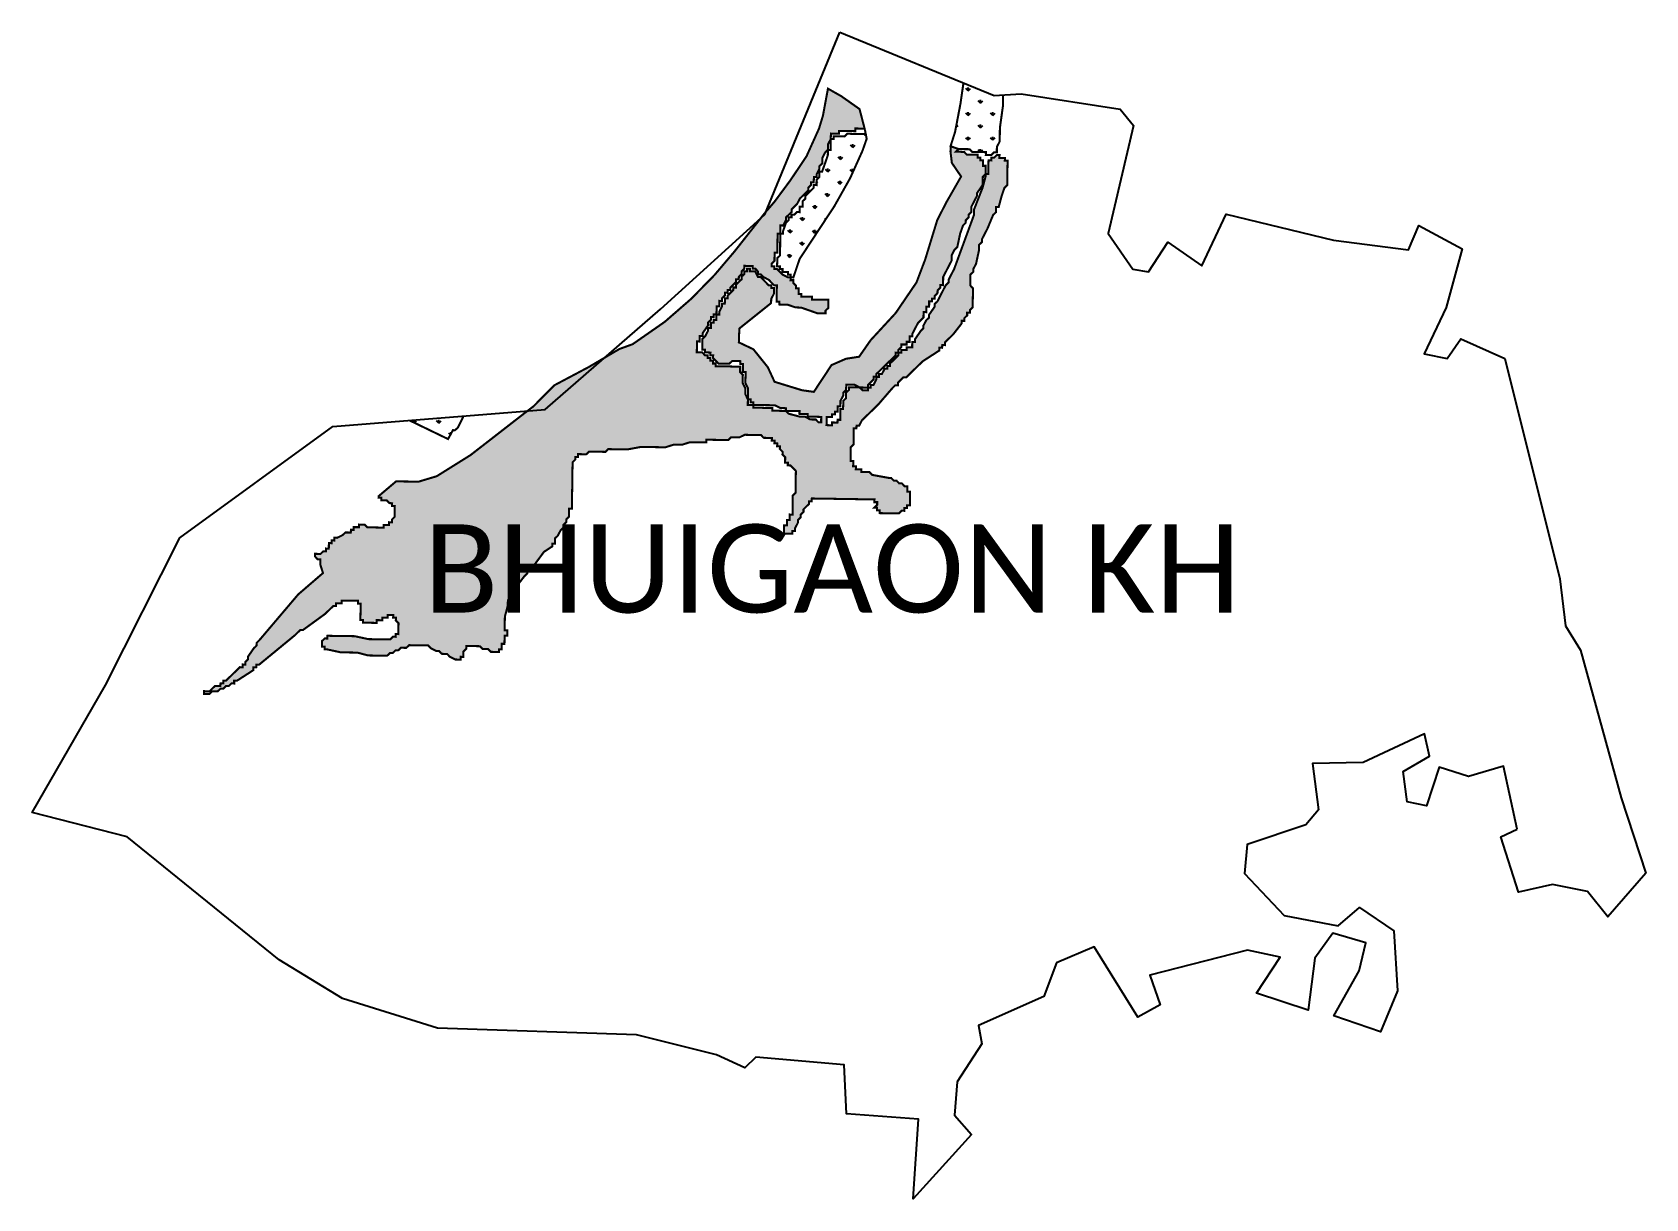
# Model space of a CAD drawing. Header units: metres. Extents: x 264827 to 267181, y 2144719 to 2146420.
import ezdxf

# ---------------------------------------------------------------- set-up
doc = ezdxf.new("R2010")
doc.units = ezdxf.units.M
for name, color, linetype in [('MANGROOVES', 112, 'Continuous'), ('village', 3, 'Continuous'), ('VILLAGE NAME', 250, 'Continuous')]:
    doc.layers.add(name, color=color, linetype=linetype)
doc.styles.get("Standard").update_dxf_attribs({"font": 'simplex.shx'})

msp = doc.modelspace()

# ---------------------------------------------------------------- hatches: boundary and pattern name
at = {"layer": 'MANGROOVES'}
h = msp.add_hatch(dxfattribs=at)
h.set_pattern_fill('GRASS', color=256)
h.paths.add_polyline_path([(266243.5, 2146312.7), (266243.6, 2146320.6), (266243.8, 2146328.8), (266230.6, 2146328), (266185.9, 2146346.3), (266181.6, 2146316.5), (266173.7, 2146275.1), (266167.1, 2146254.2), (266179, 2146250), (266183, 2146250), (266186.9, 2146249.9), (266190.9, 2146249.9), (266194.9, 2146249.8), (266198.8, 2146245.8), (266206.7, 2146245.6), (266210.7, 2146245.6), (266218.7, 2146245.5), (266218.6, 2146241.5), (266222.6, 2146241.4), (266226.6, 2146241.4), (266230.6, 2146245.3), (266234.6, 2146245.2), (266234.6, 2146249.2), (266234.7, 2146253.2), (266238.8, 2146261.1), (266239, 2146273), (266239, 2146277), (266239.1, 2146281)])
h = msp.add_hatch(dxfattribs=at)
h.set_pattern_fill('GRASS', color=256, angle=-0.85013)
h.paths.add_polyline_path([(265867.5, 2145892.8), (265867.7, 2145900.7), (265863.8, 2145908.8), (265864, 2145920.7), (265860.1, 2145924.7), (265860.1, 2145928.7), (265860.2, 2145932.7), (265856.2, 2145932.7), (265852.2, 2145932.8), (265848.3, 2145932.8), (265844.3, 2145932.9), (265840.3, 2145933), (265836.3, 2145933), (265832.4, 2145933.1), (265828.4, 2145933.1), (265824.4, 2145933.2), (265824.5, 2145937.2), (265820.5, 2145937.2), (265820.6, 2145941.2), (265816.6, 2145941.3), (265816.6, 2145945.2), (265812.7, 2145945.3), (265812.7, 2145949.3), (265808.7, 2145949.3), (265804.8, 2145953.4), (265800.9, 2145953.4), (265796.9, 2145953.5), (265796.9, 2145957.5), (265797, 2145961.4), (265797.1, 2145965.4), (265797.1, 2145969.4), (265801.1, 2145969.3), (265801.2, 2145973.3), (265801.2, 2145977.3), (265805.2, 2145977.2), (265805.2, 2145981.2), (265813.4, 2145993), (265813.4, 2145997), (265817.5, 2146000.9), (265817.5, 2146004.9), (265821.5, 2146004.8), (265821.6, 2146008.8), (265825.5, 2146008.7), (265825.6, 2146012.7), (265825.7, 2146016.7), (265825.7, 2146020.7), (265829.7, 2146020.6), (265829.7, 2146024.6), (265829.8, 2146028.6), (265833.8, 2146028.5), (265833.8, 2146032.5), (265837.9, 2146036.4), (265837.9, 2146040.4), (265841.9, 2146040.3), (265842, 2146044.3), (265845.9, 2146044.2), (265846, 2146048.2), (265850, 2146052.1), (265854.1, 2146056), (265854.1, 2146060), (265858.1, 2146059.9), (265858.2, 2146063.9), (265862.2, 2146067.8), (265862.3, 2146071.8), (265866.3, 2146075.7), (265866.3, 2146079.7), (265870.3, 2146079.6), (265874.3, 2146079.6), (265878.3, 2146079.5), (265878.2, 2146075.6), (265882.2, 2146075.5), (265886.1, 2146071.5), (265886, 2146067.5), (265890, 2146067.4), (265893.9, 2146063.4), (265901.8, 2146059.3), (265905.7, 2146055.3), (265909.7, 2146051.2), (265913.6, 2146051.2), (265913.6, 2146047.2), (265913.5, 2146043.2), (265913.5, 2146039.2), (265913.4, 2146035.3), (265913.3, 2146031.3), (265913.3, 2146027.3), (265917.3, 2146027.3), (265917.2, 2146023.3), (265921.2, 2146023.2), (265925.1, 2146023.2), (265929.1, 2146023.1), (265941, 2146019), (265945, 2146018.9), (265948.9, 2146018.8), (265960.8, 2146014.7), (265972.7, 2146010.5), (265976.6, 2146010.5), (265980.6, 2146010.4), (265984.6, 2146010.4), (265984.6, 2146014.3), (265988.7, 2146018.2), (265988.7, 2146022.2), (265988.8, 2146026.2), (265988.9, 2146030.2), (265984.9, 2146030.2), (265980.9, 2146030.3), (265973, 2146030.4), (265969, 2146030.5), (265965, 2146030.5), (265965.1, 2146034.5), (265961.1, 2146034.6), (265957.1, 2146034.6), (265953.1, 2146034.7), (265949.2, 2146034.7), (265949.2, 2146038.7), (265945.3, 2146038.8), (265945.3, 2146042.7), (265945.4, 2146046.7), (265941.4, 2146046.8), (265941.5, 2146050.8), (265937.5, 2146054.8), (265937.6, 2146058.8), (265933.6, 2146058.8), (265933.7, 2146062.8), (265929.7, 2146062.9), (265921.8, 2146067), (265917.9, 2146071), (265914, 2146075), (265910, 2146075.1), (265910.1, 2146079.1), (265906.1, 2146079.1), (265906.2, 2146083.1), (265910.2, 2146087), (265910.2, 2146091), (265910.3, 2146095), (265910.4, 2146098.9), (265914.3, 2146098.9), (265914.4, 2146102.9), (265914.5, 2146106.8), (265914.5, 2146110.8), (265914.6, 2146114.8), (265914.6, 2146118.8), (265914.7, 2146122.7), (265914.8, 2146126.7), (265918.7, 2146126.6), (265918.8, 2146130.6), (265918.8, 2146134.6), (265918.9, 2146138.6), (265922.9, 2146138.5), (265927, 2146146.4), (265927, 2146150.4), (265931.1, 2146154.3), (265935.1, 2146158.2), (265935.2, 2146162.2), (265939.2, 2146166.1), (265943.2, 2146170), (265947.3, 2146177.9), (265951.4, 2146181.8), (265959.4, 2146189.7), (265959.5, 2146193.6), (265963.5, 2146197.6), (265963.6, 2146201.5), (265967.5, 2146201.5), (265967.6, 2146205.5), (265967.7, 2146209.4), (265971.6, 2146209.4), (265971.7, 2146213.3), (265975.8, 2146221.2), (265975.8, 2146225.2), (265979.9, 2146229.1), (265979.9, 2146233.1), (265980, 2146237.1), (265984.1, 2146245), (265988.1, 2146248.9), (265988.2, 2146252.9), (265988.2, 2146256.8), (265992.3, 2146264.7), (265992.4, 2146268.7), (265992.5, 2146272.7), (265996.4, 2146272.6), (266000.4, 2146272.6), (266004.4, 2146272.5), (266004.4, 2146276.5), (266008.4, 2146276.4), (266012.4, 2146276.4), (266016.4, 2146276.3), (266020.3, 2146276.2), (266024.3, 2146276.2), (266028.3, 2146276.1), (266028.3, 2146280.1), (266032.3, 2146280), (266036.3, 2146280), (266041.7, 2146279.9), (266034.3, 2146308.4), (266007.6, 2146327.2), (265988.2, 2146338.2), (265980.9, 2146298.8), (265975.2, 2146280), (265957.1, 2146239.9), (265933.7, 2146204.9), (265910.3, 2146173.3), (265896.2, 2146156.9), (265851.9, 2146100.7), (265822.6, 2146066.2), (265788.8, 2146031.7), (265750.1, 2145998), (265703.3, 2145965.4), (265684, 2145958.4), (265639.8, 2145932.4), (265589.1, 2145905.5), (265558.5, 2145874.7), (265541, 2145861.3), (265466.7, 2145803.6), (265417.4, 2145772.8), (265391.2, 2145764.9), (265358, 2145765.2), (265332.6, 2145743.7), (265332.5, 2145741.7), (265336.5, 2145741.6), (265336.5, 2145737.6), (265344.4, 2145737.5), (265348.3, 2145733.5), (265352.3, 2145733.4), (265352.2, 2145729.5), (265356.2, 2145729.4), (265356, 2145713.5), (265352, 2145709.6), (265351.9, 2145705.6), (265347.9, 2145705.7), (265347.9, 2145701.7), (265339.9, 2145701.8), (265339.8, 2145697.8), (265316, 2145698.2), (265312.1, 2145702.2), (265304.1, 2145702.3), (265304.1, 2145698.4), (265296.1, 2145698.5), (265296.1, 2145694.5), (265292.1, 2145694.6), (265292, 2145690.6), (265284.1, 2145690.7), (265280, 2145686.8), (265272, 2145682.9), (265268.1, 2145683), (265268, 2145679), (265264, 2145679.1), (265264, 2145675.1), (265260, 2145675.2), (265259.9, 2145667.2), (265255.9, 2145667.3), (265255.8, 2145663.3), (265251.9, 2145663.3), (265247.8, 2145659.4), (265239.9, 2145659.6), (265239.8, 2145655.6), (265243.7, 2145651.5), (265247.7, 2145651.5), (265247.6, 2145643.5), (265251.4, 2145631.5), (265215.2, 2145600.3), (265158.5, 2145533.5), (265154.5, 2145529.6), (265154.4, 2145525.6), (265150.4, 2145521.7), (265142.2, 2145509.9), (265142.2, 2145505.9), (265138.2, 2145502), (265138.1, 2145498), (265134.1, 2145498.1), (265134.1, 2145494.1), (265130.1, 2145494.2), (265122, 2145486.3), (265114, 2145478.5), (265109.9, 2145474.6), (265105.9, 2145474.6), (265105.9, 2145470.7), (265101.9, 2145470.7), (265101.8, 2145466.8), (265093.9, 2145466.9), (265089.9, 2145463), (265085.8, 2145459), (265077.9, 2145459.2), (265077.8, 2145455.2), (265085.8, 2145455.1), (265089.8, 2145459), (265097.8, 2145458.9), (265101.8, 2145462.8), (265105.8, 2145462.7), (265109.8, 2145466.6), (265113.8, 2145466.6), (265117.8, 2145470.5), (265121.8, 2145470.4), (265121.8, 2145474.4), (265125.8, 2145474.4), (265149.9, 2145489.9), (265150, 2145493.9), (265153.9, 2145493.8), (265154, 2145497.8), (265158, 2145497.7), (265210.3, 2145540.7), (265214.3, 2145544.6), (265218.4, 2145548.5), (265222.3, 2145548.5), (265254.5, 2145571.9), (265266.6, 2145583.6), (265270.6, 2145583.5), (265270.6, 2145587.5), (265278.6, 2145587.4), (265278.6, 2145591.4), (265302.5, 2145591), (265302.4, 2145587), (265306.4, 2145587), (265306, 2145563.1), (265310, 2145563.1), (265310, 2145559.1), (265329.8, 2145558.8), (265329.9, 2145562.8), (265337.8, 2145562.7), (265337.9, 2145566.6), (265345.9, 2145566.5), (265345.9, 2145570.5), (265353.9, 2145570.4), (265353.8, 2145566.4), (265357.8, 2145566.3), (265357.7, 2145562.4), (265361.6, 2145558.3), (265361.4, 2145542.4), (265357.4, 2145542.5), (265357.4, 2145538.5), (265353.4, 2145538.6), (265349.4, 2145534.7), (265317.6, 2145535.1), (265297.7, 2145539.4), (265258, 2145540), (265257.9, 2145536), (265254, 2145536.1), (265249.9, 2145532.2), (265249.8, 2145524.2), (265253.8, 2145524.1), (265253.7, 2145520.2), (265257.7, 2145520.1), (265277.5, 2145515.8), (265301.4, 2145515.5), (265317.2, 2145511.3), (265345, 2145510.9), (265349.1, 2145514.8), (265353, 2145514.7), (265357.1, 2145518.6), (265361, 2145518.6), (265365.1, 2145522.5), (265373, 2145522.4), (265377.1, 2145526.3), (265404.9, 2145525.9), (265408.8, 2145521.8), (265416.7, 2145517.8), (265420.7, 2145517.7), (265424.6, 2145513.7), (265432.5, 2145513.5), (265436.4, 2145509.5), (265444.3, 2145505.4), (265452.3, 2145505.3), (265452.3, 2145509.3), (265456.3, 2145509.2), (265456.4, 2145517.2), (265460.5, 2145521.1), (265460.5, 2145525.1), (265480.4, 2145524.8), (265484.3, 2145520.7), (265492.3, 2145520.6), (265496.2, 2145516.6), (265508.1, 2145516.4), (265508.2, 2145520.4), (265512.1, 2145520.3), (265512.3, 2145528.3), (265516.2, 2145528.2), (265516.4, 2145540.1), (265520.4, 2145540.1), (265520.5, 2145548), (265516.5, 2145548.1), (265516.8, 2145568), (265521, 2145583.8), (265521.2, 2145591.8), (265525.1, 2145591.7), (265525.3, 2145599.6), (265529.3, 2145603.6), (265529.3, 2145607.5), (265533.4, 2145611.5), (265545.5, 2145627.2), (265549.6, 2145631.1), (265549.6, 2145635.1), (265553.6, 2145635), (265573.9, 2145662.5), (265585.9, 2145670.3), (265586, 2145674.3), (265590, 2145674.2), (265590.1, 2145682.2), (265594.1, 2145686.1), (265598.2, 2145694), (265602.3, 2145697.9), (265602.3, 2145701.9), (265606.3, 2145705.8), (265606.4, 2145709.8), (265610.4, 2145713.7), (265610.6, 2145725.6), (265614.6, 2145725.6), (265615.6, 2145793.2), (265619.6, 2145797.1), (265619.7, 2145801), (265623.7, 2145801), (265623.7, 2145805), (265635.6, 2145804.8), (265639.7, 2145808.7), (265663.5, 2145808.3), (265667.6, 2145812.3), (265695.4, 2145811.8), (265715.3, 2145815.5), (265735.2, 2145815.2), (265751.1, 2145815), (265763.1, 2145818.8), (265775, 2145818.6), (265787, 2145822.4), (265810.8, 2145822.1), (265810.9, 2145826), (265842.7, 2145825.6), (265846.7, 2145829.5), (265858.7, 2145829.3), (265866.7, 2145833.2), (265890.5, 2145832.8), (265894.4, 2145828.8), (265906.4, 2145828.6), (265906.3, 2145824.6), (265910.3, 2145824.6), (265910.2, 2145820.6), (265914.2, 2145820.5), (265914.1, 2145816.6), (265918.1, 2145816.5), (265918, 2145812.5), (265922, 2145808.5), (265921.9, 2145804.5), (265925.8, 2145800.5), (265925.7, 2145792.5), (265929.7, 2145792.5), (265929.6, 2145788.5), (265933.6, 2145788.4), (265937.5, 2145784.4), (265941.4, 2145780.4), (265940.9, 2145748.6), (265936.9, 2145744.6), (265936.5, 2145716.8), (265932.5, 2145716.9), (265932.4, 2145708.9), (265928.4, 2145709), (265928.3, 2145701), (265924.3, 2145701.1), (265924.2, 2145689.2), (265936.1, 2145689), (265936.1, 2145693), (265940.1, 2145692.9), (265940.2, 2145696.9), (265944.3, 2145704.8), (265944.3, 2145708.7), (265948.4, 2145712.7), (265948.4, 2145716.6), (265952.5, 2145720.6), (265952.5, 2145724.5), (265960.6, 2145732.4), (265960.6, 2145736.3), (265964.6, 2145736.3), (265964.7, 2145740.3), (266056.1, 2145738.9), (266056, 2145734.9), (266060, 2145734.9), (266060, 2145730.9), (266055.9, 2145727), (266059.9, 2145726.9), (266059.8, 2145722.9), (266063.8, 2145722.9), (266063.8, 2145718.9), (266091.6, 2145718.5), (266095.6, 2145722.4), (266099.6, 2145722.3), (266099.6, 2145726.3), (266103.6, 2145726.3), (266103.7, 2145730.2), (266107.7, 2145730.2), (266108, 2145750.1), (266104, 2145750.1), (266104.1, 2145758.1), (266100.1, 2145758.1), (266096.2, 2145762.2), (266092.2, 2145762.2), (266088.3, 2145766.3), (266084.3, 2145766.3), (266080.4, 2145770.3), (266076.4, 2145770.4), (266052.7, 2145774.7), (266048.7, 2145778.8), (266036.8, 2145778.9), (266036.9, 2145782.9), (266028.9, 2145783), (266029, 2145787), (266025, 2145787.1), (266025.1, 2145795), (266021.2, 2145795.1), (266021.4, 2145815), (266025.5, 2145818.9), (266025.8, 2145842.7), (266029.8, 2145842.7), (266029.9, 2145846.6), (266033.8, 2145846.6), (266037.9, 2145854.5), (266042, 2145858.4), (266054.1, 2145870.1), (266058.1, 2145874.1), (266062.1, 2145878), (266082.4, 2145901.5), (266086.4, 2145905.5), (266090.4, 2145905.4), (266090.4, 2145909.4), (266098.5, 2145917.2), (266102.5, 2145917.1), (266122.6, 2145936.7), (266126.7, 2145940.6), (266150.8, 2145956.2), (266150.8, 2145960.2), (266154.8, 2145960.1), (266154.9, 2145964.1), (266158.8, 2145964), (266158.9, 2145968), (266171, 2145979.8), (266183.2, 2145995.5), (266183.2, 2145999.5), (266187.2, 2145999.4), (266187.2, 2146003.4), (266191.3, 2146007.3), (266191.3, 2146011.3), (266195.3, 2146011.2), (266195.4, 2146015.2), (266199.4, 2146019.1), (266199.8, 2146046.9), (266195.9, 2146051), (266196.1, 2146066.9), (266200.2, 2146070.8), (266200.2, 2146074.8), (266204.3, 2146082.6), (266208.6, 2146102.5), (266208.7, 2146110.4), (266212.8, 2146114.3), (266212.8, 2146118.3), (266221, 2146134.1), (266229.2, 2146153.9), (266233.3, 2146157.8), (266233.4, 2146165.7), (266237.4, 2146165.7), (266241.6, 2146181.5), (266245.7, 2146193.4), (266249.8, 2146197.3), (266250.3, 2146233.1), (266246.3, 2146233.1), (266246.4, 2146237.1), (266238.4, 2146237.2), (266238.5, 2146241.2), (266234.5, 2146241.3), (266230.5, 2146237.3), (266226.5, 2146237.4), (266226.4, 2146233.4), (266222.5, 2146233.5), (266222.4, 2146229.5), (266222.4, 2146225.5), (266222.3, 2146221.6), (266222.2, 2146217.6), (266222.2, 2146213.6), (266218.2, 2146213.7), (266218.1, 2146209.7), (266213.9, 2146193.8), (266201.5, 2146162.2), (266201.5, 2146158.2), (266201.4, 2146154.3), (266172.4, 2146075.2), (266168.3, 2146067.3), (266164.2, 2146059.4), (266164.2, 2146055.4), (266160.1, 2146051.5), (266156, 2146043.6), (266147.9, 2146027.8), (266143.8, 2146023.9), (266143.8, 2146019.9), (266135.6, 2146008.1), (266135.6, 2146004.1), (266131.5, 2146000.2), (266127.4, 2145992.3), (266127.4, 2145988.4), (266123.4, 2145984.4), (266115.2, 2145972.6), (266115.2, 2145968.7), (266111.2, 2145968.7), (266111.1, 2145964.7), (266111.1, 2145960.8), (266107.1, 2145960.8), (266103.1, 2145960.9), (266103.1, 2145956.9), (266099.1, 2145957), (266095.1, 2145957), (266095.1, 2145953), (266091.1, 2145953.1), (266091, 2145949.1), (266087, 2145945.2), (266083, 2145941.3), (266078.9, 2145937.4), (266078.9, 2145933.4), (266074.9, 2145933.5), (266074.8, 2145929.5), (266070.9, 2145929.5), (266066.8, 2145921.7), (266062.8, 2145921.7), (266062.7, 2145917.7), (266058.8, 2145917.8), (266058.7, 2145913.8), (266054.6, 2145905.9), (266050.6, 2145906), (266050.6, 2145902), (266046.6, 2145902.1), (266046.5, 2145898.1), (266042.6, 2145898.2), (266038.6, 2145898.2), (266034.7, 2145902.2), (266030.7, 2145902.3), (266026.7, 2145902.4), (266022.7, 2145902.4), (266018.8, 2145902.5), (266018.7, 2145898.5), (266014.7, 2145894.6), (266014.6, 2145886.6), (266010.5, 2145882.7), (266010.5, 2145878.7), (266010.4, 2145874.8), (266010.3, 2145870.8), (266006.4, 2145870.9), (266006.3, 2145866.9), (266006.3, 2145862.9), (266006.2, 2145858.9), (266006.1, 2145855), (266002.2, 2145855), (266002.1, 2145851), (265998.1, 2145851.1), (265994.2, 2145851.2), (265994.1, 2145847.2), (265990.1, 2145847.2), (265986.1, 2145847.3), (265986.3, 2145859.2), (265990.3, 2145859.2), (265994.3, 2145859.1), (265994.3, 2145863.1), (265998.3, 2145863), (265998.4, 2145867), (266002.3, 2145866.9), (266002.4, 2145870.9), (266002.5, 2145874.9), (266006.4, 2145874.8), (266006.5, 2145878.8), (266006.5, 2145882.8), (266010.6, 2145890.7), (266010.7, 2145894.7), (266014.7, 2145898.6), (266014.8, 2145902.5), (266014.9, 2145906.5), (266018.8, 2145906.5), (266022.8, 2145906.4), (266026.8, 2145906.3), (266034.7, 2145902.2), (266038.6, 2145902.2), (266042.6, 2145902.1), (266046.6, 2145902.1), (266046.7, 2145906), (266050.7, 2145910), (266054.7, 2145913.9), (266054.8, 2145917.9), (266058.8, 2145917.8), (266058.8, 2145921.8), (266062.8, 2145925.7), (266083, 2145945.3), (266087.1, 2145949.2), (266087.1, 2145953.2), (266091.1, 2145953.1), (266091.1, 2145957.1), (266095.2, 2145961), (266095.2, 2145965), (266099.2, 2145964.9), (266103.2, 2145964.9), (266103.2, 2145968.8), (266107.2, 2145968.8), (266107.3, 2145972.7), (266107.3, 2145976.7), (266111.3, 2145976.7), (266111.4, 2145980.6), (266119.6, 2145996.4), (266123.6, 2146000.3), (266127.6, 2146004.3), (266127.7, 2146012.2), (266131.7, 2146012.1), (266131.8, 2146016.1), (266131.8, 2146020.1), (266135.8, 2146020), (266135.9, 2146024), (266135.9, 2146028), (266139.9, 2146027.9), (266140, 2146031.9), (266143.9, 2146031.8), (266144, 2146035.8), (266148, 2146039.7), (266148.1, 2146043.7), (266152.1, 2146047.6), (266152.2, 2146051.6), (266156.2, 2146051.5), (266156.2, 2146055.5), (266156.3, 2146059.5), (266156.3, 2146063.5), (266160.4, 2146071.4), (266168.6, 2146087.2), (266168.7, 2146091.1), (266168.7, 2146095.1), (266172.8, 2146103), (266176.9, 2146106.9), (266181.1, 2146126.7), (266185.3, 2146138.6), (266189.3, 2146142.5), (266189.4, 2146146.5), (266193.4, 2146150.4), (266193.5, 2146154.4), (266197.5, 2146158.3), (266197.6, 2146162.3), (266197.6, 2146166.2), (266205.8, 2146182), (266205.9, 2146186), (266214, 2146197.8), (266214, 2146201.8), (266214.1, 2146205.8), (266214.2, 2146209.7), (266218.2, 2146213.7), (266218.3, 2146217.6), (266218.3, 2146221.6), (266218.4, 2146225.6), (266214.4, 2146225.6), (266214.5, 2146229.6), (266214.5, 2146233.6), (266210.5, 2146233.7), (266210.6, 2146237.6), (266206.6, 2146237.7), (266206.7, 2146241.7), (266202.7, 2146241.7), (266198.7, 2146241.8), (266190.8, 2146241.9), (266186.9, 2146245.9), (266182.9, 2146246), (266178.9, 2146246.1), (266174.9, 2146246.1), (266179, 2146250), (266167.1, 2146254.2), (266167.1, 2146250.2), (266167, 2146246.2), (266169, 2146229.8), (266182.5, 2146210), (266161.1, 2146172.6), (266147.7, 2146146.5), (266130.1, 2146089), (266117.4, 2146055.5), (266087, 2146010.8), (266050.4, 2145971.1), (266033.7, 2145947.1), (266014.4, 2145944.1), (265993.4, 2145934.9), (265967.6, 2145895.8), (265950.4, 2145898.2), (265910.3, 2145910.5), (265900.5, 2145931.7), (265879.4, 2145958), (265858.2, 2145968), (265858.9, 2145988.3), (265905.3, 2146025.4), (265905.3, 2146027.4), (265905.4, 2146031.4), (265909.5, 2146039.3), (265909.5, 2146043.3), (265909.6, 2146047.3), (265905.6, 2146047.3), (265905.7, 2146051.3), (265901.7, 2146051.3), (265893.9, 2146059.4), (265890, 2146063.5), (265886, 2146063.5), (265882.1, 2146071.5), (265878.2, 2146071.6), (265874.2, 2146071.6), (265874.2, 2146075.6), (265870.3, 2146075.7), (265870.2, 2146071.7), (265866.2, 2146071.8), (265866.2, 2146067.8), (265862.1, 2146063.9), (265862.1, 2146059.9), (265858, 2146056), (265854, 2146052.1), (265853.9, 2146048.1), (265850, 2146048.1), (265849.9, 2146044.2), (265845.9, 2146040.2), (265841.8, 2146036.3), (265841.8, 2146032.4), (265837.8, 2146032.4), (265837.8, 2146028.4), (265837.7, 2146024.5), (265833.7, 2146024.5), (265833.7, 2146020.5), (265829.6, 2146012.7), (265829.5, 2146008.7), (265825.5, 2146008.7), (265825.5, 2146004.8), (265825.4, 2146000.8), (265821.4, 2146000.8), (265821.4, 2145996.9), (265817.4, 2145996.9), (265817.3, 2145993), (265817.3, 2145989), (265813.3, 2145989), (265813.3, 2145985.1), (265809.2, 2145977.2), (265805.1, 2145973.3), (265805.1, 2145969.3), (265805, 2145965.3), (265805, 2145961.3), (265804.9, 2145957.4), (265808.9, 2145957.3), (265808.8, 2145953.3), (265812.8, 2145953.3), (265816.8, 2145953.2), (265816.7, 2145949.2), (265820.7, 2145949.2), (265820.6, 2145945.2), (265824.5, 2145941.2), (265828.4, 2145937.1), (265832.4, 2145937.1), (265836.4, 2145937), (265844.3, 2145936.9), (265848.4, 2145940.8), (265852.4, 2145940.7), (265856.3, 2145940.7), (265860.3, 2145940.6), (265860.2, 2145936.6), (265864.2, 2145936.6), (265864.2, 2145932.6), (265864.1, 2145928.6), (265864, 2145924.7), (265868, 2145924.6), (265868, 2145920.6), (265867.8, 2145912.7), (265867.8, 2145908.7), (265871.6, 2145900.7), (265871.6, 2145896.7), (265871.5, 2145892.7), (265871.5, 2145888.8), (265871.4, 2145884.8), (265875.4, 2145884.7), (265875.3, 2145880.8), (265879.3, 2145880.7), (265879.2, 2145876.7), (265883.2, 2145876.7), (265887.2, 2145876.6), (265891.2, 2145876.5), (265895.1, 2145876.5), (265899.1, 2145876.4), (265903.1, 2145876.4), (265907.1, 2145876.3), (265911, 2145876.2), (265918.9, 2145872.2), (265922.9, 2145872.1), (265926.9, 2145872), (265926.8, 2145868.1), (265930.8, 2145868), (265934.8, 2145867.9), (265938.7, 2145867.9), (265942.7, 2145867.8), (265946.7, 2145867.8), (265946.6, 2145863.8), (265950.6, 2145863.7), (265954.6, 2145863.7), (265958.6, 2145863.6), (265958.5, 2145859.6), (265962.5, 2145859.6), (265966.4, 2145859.5), (265970.4, 2145859.5), (265974.4, 2145859.4), (265978.4, 2145859.3), (265978.3, 2145855.4), (265978.3, 2145851.4), (265974.3, 2145851.5), (265970.4, 2145855.5), (265966.4, 2145855.5), (265962.4, 2145855.6), (265954.5, 2145859.7), (265950.5, 2145859.8), (265946.6, 2145859.8), (265930.7, 2145864), (265926.8, 2145868.1), (265922.8, 2145868.1), (265910.9, 2145868.3), (265906.9, 2145868.4), (265907, 2145872.3), (265903, 2145872.4), (265899.1, 2145872.4), (265895.1, 2145872.5), (265891.1, 2145872.6), (265887.1, 2145872.6), (265883.2, 2145872.7), (265879.2, 2145872.7), (265879.2, 2145876.7), (265875.3, 2145876.8), (265871.3, 2145876.8), (265871.3, 2145880.8), (265871.4, 2145884.8)])
h = msp.add_hatch(dxfattribs=at)
h.set_pattern_fill('GRASS', color=256, angle=-0.85013)
h.paths.add_polyline_path([(266038.5, 2146247.3), (266044.7, 2146264.9), (266043.4, 2146271.9), (266040.2, 2146272), (266036.2, 2146272), (266032.2, 2146272.1), (266028.2, 2146272.2), (266024.3, 2146272.2), (266020.3, 2146272.3), (266016.3, 2146272.3), (266012.3, 2146268.4), (266008.3, 2146268.5), (266004.3, 2146268.5), (266000.3, 2146268.6), (265996.4, 2146268.6), (265996.3, 2146264.7), (265992.3, 2146264.7), (265992.3, 2146260.8), (265992.2, 2146256.8), (265992.2, 2146252.8), (265992.1, 2146248.8), (265988.1, 2146248.9), (265988.1, 2146244.9), (265988, 2146240.9), (265983.9, 2146229.1), (265979.7, 2146217.2), (265975.7, 2146217.3), (265975.7, 2146213.3), (265975.6, 2146209.3), (265971.6, 2146205.4), (265971.5, 2146201.4), (265971.5, 2146197.4), (265967.5, 2146197.5), (265967.4, 2146193.5), (265963.4, 2146189.6), (265959.4, 2146185.7), (265955.3, 2146181.8), (265955.3, 2146177.8), (265951.2, 2146173.9), (265951.2, 2146169.9), (265951.1, 2146165.9), (265947.1, 2146166), (265947.1, 2146162), (265947, 2146158), (265943, 2146158.1), (265939, 2146154.2), (265935, 2146154.2), (265935, 2146150.3), (265931, 2146150.3), (265930.9, 2146146.3), (265926.9, 2146142.4), (265922.8, 2146130.6), (265922.7, 2146126.6), (265918.7, 2146126.6), (265918.7, 2146122.7), (265918.6, 2146118.7), (265918.5, 2146114.7), (265918.5, 2146110.7), (265918.4, 2146102.8), (265918.3, 2146098.8), (265918.3, 2146094.8), (265914.2, 2146090.9), (265914.2, 2146087), (265914.1, 2146083), (265914, 2146079), (265918, 2146078.9), (265918, 2146075), (265921.9, 2146074.9), (265921.9, 2146070.9), (265925.8, 2146070.9), (265929.8, 2146070.8), (265929.8, 2146066.8), (265933.7, 2146066.8), (265933.7, 2146062.8), (265937.7, 2146062.7), (265946.9, 2146089.8), (265997.5, 2146166.6), (266020.6, 2146207.6)])
h = msp.add_hatch(dxfattribs=at)
h.set_pattern_fill('GRASS', color=256)
h.paths.add_polyline_path([(265455.5, 2145858.4), (265456.4, 2145860.6), (265377.6, 2145854.2), (265433.9, 2145827), (265441.1, 2145840.1), (265443.6, 2145839.6), (265448, 2145843.4)])

# ---------------------------------------------------------------- linework, layer by layer
at = {"layer": 'MANGROOVES', "const_width": 2.98}
for points in [[(265606.4, 2145709.8), (265610.4, 2145713.7), (265610.6, 2145725.6), (265614.6, 2145725.6), (265615.6, 2145793.2), (265619.6, 2145797.1), (265619.7, 2145801), (265623.7, 2145801), (265623.7, 2145805), (265635.6, 2145804.8), (265639.7, 2145808.7), (265663.5, 2145808.3), (265667.6, 2145812.3), (265695.4, 2145811.8), (265715.3, 2145815.5), (265735.2, 2145815.2), (265751.1, 2145815), (265763.1, 2145818.8), (265775, 2145818.6), (265787, 2145822.4), (265810.8, 2145822.1), (265810.9, 2145826), (265842.7, 2145825.6), (265846.7, 2145829.5), (265858.7, 2145829.3), (265866.7, 2145833.2), (265890.5, 2145832.8), (265894.4, 2145828.8), (265906.4, 2145828.6), (265906.3, 2145824.6), (265910.3, 2145824.6), (265910.2, 2145820.6), (265914.2, 2145820.5), (265914.1, 2145816.6), (265918.1, 2145816.5), (265918, 2145812.5), (265922, 2145808.5), (265921.9, 2145804.5), (265925.8, 2145800.5), (265925.7, 2145792.5), (265929.7, 2145792.5), (265929.6, 2145788.5), (265933.6, 2145788.4), (265937.5, 2145784.4), (265941.4, 2145780.4), (265940.9, 2145748.6), (265936.9, 2145744.6), (265936.5, 2145716.8), (265932.5, 2145716.9), (265932.4, 2145708.9), (265928.4, 2145709), (265928.3, 2145701), (265924.3, 2145701.1), (265924.2, 2145689.2), (265936.1, 2145689), (265936.1, 2145693), (265940.1, 2145692.9), (265940.2, 2145696.9), (265944.3, 2145704.8), (265944.3, 2145708.7), (265948.4, 2145712.7), (265948.4, 2145716.6), (265952.5, 2145720.6), (265952.5, 2145724.5), (265960.6, 2145732.4), (265960.6, 2145736.3), (265964.6, 2145736.3), (265964.7, 2145740.3), (266056.1, 2145738.9), (266056, 2145734.9), (266060, 2145734.9), (266060, 2145730.9), (266055.9, 2145727), (266059.9, 2145726.9), (266059.8, 2145722.9), (266063.8, 2145722.9), (266063.8, 2145718.9), (266091.6, 2145718.5), (266095.6, 2145722.4), (266099.6, 2145722.3), (266099.6, 2145726.3), (266103.6, 2145726.3), (266103.7, 2145730.2), (266107.7, 2145730.2), (266108, 2145750.1), (266104, 2145750.1), (266104.1, 2145758.1), (266100.1, 2145758.1), (266096.2, 2145762.2), (266092.2, 2145762.2), (266088.3, 2145766.3), (266084.3, 2145766.3), (266080.4, 2145770.3), (266076.4, 2145770.4), (266052.7, 2145774.7), (266048.7, 2145778.8), (266036.8, 2145778.9), (266036.9, 2145782.9), (266028.9, 2145783), (266029, 2145787), (266025, 2145787.1), (266025.1, 2145795), (266021.2, 2145795.1), (266021.4, 2145815), (266025.5, 2145818.9), (266025.8, 2145842.7), (266029.8, 2145842.7), (266029.9, 2145846.6), (266033.8, 2145846.6), (266037.9, 2145854.5), (266042, 2145858.4), (266054.1, 2145870.1), (266058.1, 2145874.1), (266062.1, 2145878), (266082.4, 2145901.5), (266086.4, 2145905.5), (266090.4, 2145905.4), (266090.4, 2145909.4), (266098.5, 2145917.2), (266102.5, 2145917.1), (266122.6, 2145936.7), (266126.7, 2145940.6), (266150.8, 2145956.2), (266150.8, 2145960.2), (266154.8, 2145960.1), (266154.9, 2145964.1), (266158.8, 2145964), (266158.9, 2145968), (266171, 2145979.8), (266183.2, 2145995.5), (266183.2, 2145999.5), (266187.2, 2145999.4), (266187.2, 2146003.4), (266191.3, 2146007.3), (266191.3, 2146011.3), (266195.3, 2146011.2), (266195.4, 2146015.2), (266199.4, 2146019.1), (266199.8, 2146046.9), (266195.9, 2146051), (266196.1, 2146066.9), (266200.2, 2146070.8), (266200.2, 2146074.8), (266204.3, 2146082.6), (266208.6, 2146102.5), (266208.7, 2146110.4), (266212.8, 2146114.3), (266212.8, 2146118.3), (266221, 2146134.1), (266229.2, 2146153.9), (266233.3, 2146157.8), (266233.4, 2146165.7), (266237.4, 2146165.7), (266241.6, 2146181.5), (266245.7, 2146193.4), (266249.8, 2146197.3), (266250.3, 2146233.1), (266246.3, 2146233.1), (266246.4, 2146237.1), (266238.4, 2146237.2), (266238.5, 2146241.2), (266234.5, 2146241.3), (266230.5, 2146237.3), (266226.5, 2146237.4), (266226.4, 2146233.4), (266222.5, 2146233.5), (266222.4, 2146229.5), (266222.4, 2146225.5), (266222.3, 2146221.6), (266222.2, 2146217.6), (266222.2, 2146213.6), (266218.2, 2146213.7), (266218.1, 2146209.7), (266213.9, 2146193.8), (266201.5, 2146162.2), (266201.5, 2146158.2), (266201.4, 2146154.3), (266172.4, 2146075.2), (266168.3, 2146067.3), (266164.2, 2146059.4), (266164.2, 2146055.4), (266160.1, 2146051.5), (266156, 2146043.6), (266147.9, 2146027.8), (266143.8, 2146023.9), (266143.8, 2146019.9), (266135.6, 2146008.1), (266135.6, 2146004.1), (266131.5, 2146000.2), (266127.4, 2145992.3), (266127.4, 2145988.4), (266123.4, 2145984.4), (266115.2, 2145972.6), (266115.2, 2145968.7), (266111.2, 2145968.7), (266111.1, 2145964.7), (266111.1, 2145960.8), (266107.1, 2145960.8), (266103.1, 2145960.9), (266103.1, 2145956.9), (266099.1, 2145957), (266095.1, 2145957), (266095.1, 2145953), (266091.1, 2145953.1), (266091, 2145949.1), (266087, 2145945.2), (266083, 2145941.3), (266078.9, 2145937.4), (266078.9, 2145933.4), (266074.9, 2145933.5), (266074.8, 2145929.5), (266070.9, 2145929.5), (266066.8, 2145921.7), (266062.8, 2145921.7), (266062.7, 2145917.7), (266058.8, 2145917.8), (266058.7, 2145913.8), (266054.6, 2145905.9), (266050.6, 2145906), (266050.6, 2145902), (266046.6, 2145902.1), (266046.5, 2145898.1), (266042.6, 2145898.2), (266038.6, 2145898.2), (266034.7, 2145902.2), (266030.7, 2145902.3), (266026.7, 2145902.4), (266022.7, 2145902.4), (266018.8, 2145902.5), (266018.7, 2145898.5), (266014.7, 2145894.6), (266014.6, 2145886.6), (266010.5, 2145882.7), (266010.5, 2145878.7), (266010.4, 2145874.8), (266010.3, 2145870.8), (266006.4, 2145870.9), (266006.3, 2145866.9), (266006.3, 2145862.9), (266006.2, 2145858.9), (266006.1, 2145855), (266002.2, 2145855), (266002.1, 2145851), (265998.1, 2145851.1), (265994.2, 2145851.2), (265994.1, 2145847.2), (265990.1, 2145847.2), (265986.1, 2145847.3), (265986.3, 2145859.2), (265990.3, 2145859.2), (265994.3, 2145859.1), (265994.3, 2145863.1), (265998.3, 2145863), (265998.4, 2145867), (266002.3, 2145866.9), (266002.4, 2145870.9), (266002.5, 2145874.9), (266006.4, 2145874.8), (266006.5, 2145878.8), (266006.5, 2145882.8), (266010.6, 2145890.7), (266010.7, 2145894.7), (266014.7, 2145898.6), (266014.8, 2145902.5), (266014.9, 2145906.5), (266018.8, 2145906.5), (266022.8, 2145906.4), (266026.8, 2145906.3), (266034.7, 2145902.2), (266038.6, 2145902.2), (266042.6, 2145902.1), (266046.6, 2145902.1), (266046.7, 2145906), (266050.7, 2145910), (266054.7, 2145913.9), (266054.8, 2145917.9), (266058.8, 2145917.8), (266058.8, 2145921.8), (266062.8, 2145925.7), (266083, 2145945.3), (266087.1, 2145949.2), (266087.1, 2145953.2), (266091.1, 2145953.1), (266091.1, 2145957.1), (266095.2, 2145961), (266095.2, 2145965), (266099.2, 2145964.9), (266103.2, 2145964.9), (266103.2, 2145968.8), (266107.2, 2145968.8), (266107.3, 2145972.7), (266107.3, 2145976.7), (266111.3, 2145976.7), (266111.4, 2145980.6), (266119.6, 2145996.4), (266123.6, 2146000.3), (266127.6, 2146004.3), (266127.7, 2146012.2), (266131.7, 2146012.1), (266131.8, 2146016.1), (266131.8, 2146020.1), (266135.8, 2146020), (266135.9, 2146024), (266135.9, 2146028), (266139.9, 2146027.9), (266140, 2146031.9), (266143.9, 2146031.8), (266144, 2146035.8), (266148, 2146039.7), (266148.1, 2146043.7), (266152.1, 2146047.6), (266152.2, 2146051.6), (266156.2, 2146051.5), (266156.2, 2146055.5), (266156.3, 2146059.5), (266156.3, 2146063.5), (266160.4, 2146071.4), (266168.6, 2146087.2), (266168.7, 2146091.1), (266168.7, 2146095.1), (266172.8, 2146103), (266176.9, 2146106.9), (266181.1, 2146126.7), (266185.3, 2146138.6), (266189.3, 2146142.5), (266189.4, 2146146.5), (266193.4, 2146150.4), (266193.5, 2146154.4), (266197.5, 2146158.3), (266197.6, 2146162.3), (266197.6, 2146166.2), (266205.8, 2146182), (266205.9, 2146186), (266214, 2146197.8), (266214, 2146201.8), (266214.1, 2146205.8), (266214.2, 2146209.7), (266218.2, 2146213.7), (266218.3, 2146217.6), (266218.3, 2146221.6), (266218.4, 2146225.6), (266214.4, 2146225.6), (266214.5, 2146229.6), (266214.5, 2146233.6), (266210.5, 2146233.7), (266210.6, 2146237.6), (266206.6, 2146237.7), (266206.7, 2146241.7), (266202.7, 2146241.7), (266198.7, 2146241.8), (266190.8, 2146241.9), (266186.9, 2146245.9), (266182.9, 2146246), (266178.9, 2146246.1), (266174.9, 2146246.1), (266179, 2146250), (266167.1, 2146254.2), (266167.1, 2146250.2), (266167, 2146246.2), (266169, 2146229.8), (266182.5, 2146210), (266161.1, 2146172.6), (266147.7, 2146146.5), (266130.1, 2146089), (266117.4, 2146055.5), (266087, 2146010.8), (266050.4, 2145971.1), (266033.7, 2145947.1), (266014.4, 2145944.1), (265993.4, 2145934.9), (265967.6, 2145895.8), (265950.4, 2145898.2), (265910.3, 2145910.5), (265900.5, 2145931.7), (265879.4, 2145958), (265858.2, 2145968), (265858.9, 2145988.3), (265905.3, 2146025.4), (265905.3, 2146027.4), (265905.4, 2146031.4), (265909.5, 2146039.3), (265909.5, 2146043.3), (265909.6, 2146047.3), (265905.6, 2146047.3), (265905.7, 2146051.3), (265901.7, 2146051.3), (265893.9, 2146059.4), (265890, 2146063.5), (265886, 2146063.5), (265882.1, 2146071.5), (265878.2, 2146071.6), (265874.2, 2146071.6), (265874.2, 2146075.6), (265870.3, 2146075.7), (265870.2, 2146071.7), (265866.2, 2146071.8), (265866.2, 2146067.8), (265862.1, 2146063.9), (265862.1, 2146059.9), (265858, 2146056), (265854, 2146052.1), (265853.9, 2146048.1), (265850, 2146048.1), (265849.9, 2146044.2), (265845.9, 2146040.2), (265841.8, 2146036.3), (265841.8, 2146032.4), (265837.8, 2146032.4), (265837.8, 2146028.4), (265837.7, 2146024.5), (265833.7, 2146024.5), (265833.7, 2146020.5), (265829.6, 2146012.7), (265829.5, 2146008.7), (265825.5, 2146008.7), (265825.5, 2146004.8), (265825.4, 2146000.8), (265821.4, 2146000.8), (265821.4, 2145996.9), (265817.4, 2145996.9), (265817.3, 2145993), (265817.3, 2145989), (265813.3, 2145989), (265813.3, 2145985.1), (265809.2, 2145977.2), (265805.1, 2145973.3), (265805.1, 2145969.3), (265805, 2145965.3), (265805, 2145961.3), (265804.9, 2145957.4), (265808.9, 2145957.3), (265808.8, 2145953.3), (265812.8, 2145953.3), (265816.8, 2145953.2), (265816.7, 2145949.2), (265820.7, 2145949.2), (265820.6, 2145945.2), (265824.5, 2145941.2), (265828.4, 2145937.1), (265832.4, 2145937.1), (265836.4, 2145937), (265844.3, 2145936.9), (265848.4, 2145940.8), (265852.4, 2145940.7), (265856.3, 2145940.7), (265860.3, 2145940.6), (265860.2, 2145936.6), (265864.2, 2145936.6), (265864.2, 2145932.6), (265864.1, 2145928.6), (265864, 2145924.7), (265868, 2145924.6), (265868, 2145920.6), (265867.8, 2145912.7), (265867.8, 2145908.7), (265871.6, 2145900.7), (265871.6, 2145896.7), (265871.5, 2145892.7), (265871.5, 2145888.8), (265871.4, 2145884.8), (265875.4, 2145884.7), (265875.3, 2145880.8), (265879.3, 2145880.7), (265879.2, 2145876.7), (265883.2, 2145876.7), (265887.2, 2145876.6), (265891.2, 2145876.5), (265895.1, 2145876.5), (265899.1, 2145876.4), (265903.1, 2145876.4), (265907.1, 2145876.3), (265911, 2145876.2), (265918.9, 2145872.2), (265922.9, 2145872.1), (265926.9, 2145872), (265926.8, 2145868.1), (265930.8, 2145868), (265934.8, 2145867.9), (265938.7, 2145867.9), (265942.7, 2145867.8), (265946.7, 2145867.8), (265946.6, 2145863.8), (265950.6, 2145863.7), (265954.6, 2145863.7), (265958.6, 2145863.6), (265958.5, 2145859.6), (265962.5, 2145859.6), (265966.4, 2145859.5), (265970.4, 2145859.5), (265974.4, 2145859.4), (265978.4, 2145859.3), (265978.3, 2145855.4), (265978.3, 2145851.4), (265974.3, 2145851.5), (265970.4, 2145855.5), (265966.4, 2145855.5), (265962.4, 2145855.6), (265954.5, 2145859.7), (265950.5, 2145859.8), (265946.6, 2145859.8), (265930.7, 2145864), (265926.8, 2145868.1), (265922.8, 2145868.1), (265910.9, 2145868.3), (265906.9, 2145868.4), (265907, 2145872.3), (265903, 2145872.4), (265899.1, 2145872.4), (265895.1, 2145872.5), (265891.1, 2145872.6), (265887.1, 2145872.6), (265883.2, 2145872.7), (265879.2, 2145872.7), (265879.2, 2145876.7), (265875.3, 2145876.8), (265871.3, 2145876.8), (265871.3, 2145880.8), (265871.4, 2145884.8), (265867.5, 2145892.8), (265867.7, 2145900.7), (265863.8, 2145908.8), (265864, 2145920.7), (265860.1, 2145924.7), (265860.1, 2145928.7), (265860.2, 2145932.7), (265856.2, 2145932.7), (265852.2, 2145932.8), (265848.3, 2145932.8), (265844.3, 2145932.9), (265840.3, 2145933), (265836.3, 2145933), (265832.4, 2145933.1), (265828.4, 2145933.1), (265824.4, 2145933.2), (265824.5, 2145937.2), (265820.5, 2145937.2), (265820.6, 2145941.2), (265816.6, 2145941.3), (265816.6, 2145945.2), (265812.7, 2145945.3), (265812.7, 2145949.3), (265808.7, 2145949.3), (265804.8, 2145953.4), (265800.9, 2145953.4), (265796.9, 2145953.5), (265796.9, 2145957.5), (265797, 2145961.4), (265797.1, 2145965.4), (265797.1, 2145969.4), (265801.1, 2145969.3), (265801.2, 2145973.3), (265801.2, 2145977.3), (265805.2, 2145977.2), (265805.2, 2145981.2), (265813.4, 2145993), (265813.4, 2145997), (265817.5, 2146000.9), (265817.5, 2146004.9), (265821.5, 2146004.8), (265821.6, 2146008.8), (265825.5, 2146008.7), (265825.6, 2146012.7), (265825.7, 2146016.7), (265825.7, 2146020.7), (265829.7, 2146020.6), (265829.7, 2146024.6), (265829.8, 2146028.6), (265833.8, 2146028.5), (265833.8, 2146032.5), (265837.9, 2146036.4), (265837.9, 2146040.4), (265841.9, 2146040.3), (265842, 2146044.3), (265845.9, 2146044.2), (265846, 2146048.2), (265850, 2146052.1), (265854.1, 2146056), (265854.1, 2146060), (265858.1, 2146059.9), (265858.2, 2146063.9), (265862.2, 2146067.8), (265862.3, 2146071.8), (265866.3, 2146075.7), (265866.3, 2146079.7), (265870.3, 2146079.6), (265874.3, 2146079.6), (265878.3, 2146079.5), (265878.2, 2146075.6), (265882.2, 2146075.5), (265886.1, 2146071.5), (265886, 2146067.5), (265890, 2146067.4), (265893.9, 2146063.4), (265901.8, 2146059.3), (265905.7, 2146055.3), (265909.7, 2146051.2), (265913.6, 2146051.2), (265913.6, 2146047.2), (265913.5, 2146043.2), (265913.5, 2146039.2), (265913.4, 2146035.3), (265913.3, 2146031.3), (265913.3, 2146027.3), (265917.3, 2146027.3), (265917.2, 2146023.3), (265921.2, 2146023.2), (265925.1, 2146023.2), (265929.1, 2146023.1), (265941, 2146019), (265945, 2146018.9), (265948.9, 2146018.8), (265960.8, 2146014.7), (265972.7, 2146010.5), (265976.6, 2146010.5), (265980.6, 2146010.4), (265984.6, 2146010.4), (265984.6, 2146014.3), (265988.7, 2146018.2), (265988.7, 2146022.2), (265988.8, 2146026.2), (265988.9, 2146030.2), (265984.9, 2146030.2), (265980.9, 2146030.3), (265973, 2146030.4), (265969, 2146030.5), (265965, 2146030.5), (265965.1, 2146034.5), (265961.1, 2146034.6), (265957.1, 2146034.6), (265953.1, 2146034.7), (265949.2, 2146034.7), (265949.2, 2146038.7), (265945.3, 2146038.8), (265945.3, 2146042.7), (265945.4, 2146046.7), (265941.4, 2146046.8), (265941.5, 2146050.8), (265937.5, 2146054.8), (265937.6, 2146058.8), (265933.6, 2146058.8), (265933.7, 2146062.8), (265929.7, 2146062.9), (265921.8, 2146067), (265917.9, 2146071), (265914, 2146075), (265910, 2146075.1), (265910.1, 2146079.1), (265906.1, 2146079.1), (265906.2, 2146083.1), (265910.2, 2146087), (265910.2, 2146091), (265910.3, 2146095), (265910.4, 2146098.9), (265914.3, 2146098.9), (265914.4, 2146102.9), (265914.5, 2146106.8), (265914.5, 2146110.8), (265914.6, 2146114.8), (265914.6, 2146118.8), (265914.7, 2146122.7), (265914.8, 2146126.7), (265918.7, 2146126.6), (265918.8, 2146130.6), (265918.8, 2146134.6), (265918.9, 2146138.6), (265922.9, 2146138.5), (265927, 2146146.4), (265927, 2146150.4), (265931.1, 2146154.3), (265935.1, 2146158.2), (265935.2, 2146162.2), (265939.2, 2146166.1), (265943.2, 2146170), (265947.3, 2146177.9), (265951.4, 2146181.8), (265959.4, 2146189.7), (265959.5, 2146193.6), (265963.5, 2146197.6), (265963.6, 2146201.5), (265967.5, 2146201.5), (265967.6, 2146205.5), (265967.7, 2146209.4), (265971.6, 2146209.4), (265971.7, 2146213.3), (265975.8, 2146221.2), (265975.8, 2146225.2), (265979.9, 2146229.1), (265979.9, 2146233.1), (265980, 2146237.1), (265984.1, 2146245), (265988.1, 2146248.9), (265988.2, 2146252.9), (265988.2, 2146256.8), (265992.3, 2146264.7), (265992.4, 2146268.7), (265992.5, 2146272.7), (265996.4, 2146272.6), (266000.4, 2146272.6), (266004.4, 2146272.5), (266004.4, 2146276.5), (266008.4, 2146276.4), (266012.4, 2146276.4), (266016.4, 2146276.3), (266020.3, 2146276.2), (266024.3, 2146276.2), (266028.3, 2146276.1), (266028.3, 2146280.1), (266032.3, 2146280), (266036.3, 2146280), (266041.7, 2146279.9), (266034.3, 2146308.4), (266007.6, 2146327.2), (265988.2, 2146338.2), (265980.9, 2146298.8), (265975.2, 2146280), (265957.1, 2146239.9), (265933.7, 2146204.9), (265910.3, 2146173.3), (265896.2, 2146156.9), (265851.9, 2146100.7), (265822.6, 2146066.2), (265788.8, 2146031.7), (265750.1, 2145998), (265703.3, 2145965.4), (265684, 2145958.4), (265639.8, 2145932.4), (265589.1, 2145905.5), (265558.5, 2145874.7), (265541, 2145861.3), (265466.7, 2145803.6), (265417.4, 2145772.8), (265391.2, 2145764.9), (265358, 2145765.2), (265332.6, 2145743.7), (265332.5, 2145741.7), (265336.5, 2145741.6), (265336.5, 2145737.6), (265344.4, 2145737.5), (265348.3, 2145733.5), (265352.3, 2145733.4), (265352.2, 2145729.5), (265356.2, 2145729.4), (265356, 2145713.5), (265352, 2145709.6), (265351.9, 2145705.6), (265347.9, 2145705.7), (265347.9, 2145701.7), (265339.9, 2145701.8), (265339.8, 2145697.8), (265316, 2145698.2), (265312.1, 2145702.2), (265304.1, 2145702.3), (265304.1, 2145698.4), (265296.1, 2145698.5), (265296.1, 2145694.5), (265292.1, 2145694.6), (265292, 2145690.6), (265284.1, 2145690.7), (265280, 2145686.8), (265272, 2145682.9), (265268.1, 2145683), (265268, 2145679), (265264, 2145679.1), (265264, 2145675.1), (265260, 2145675.2), (265259.9, 2145667.2), (265255.9, 2145667.3), (265255.8, 2145663.3), (265251.9, 2145663.3), (265247.8, 2145659.4), (265239.9, 2145659.6), (265239.8, 2145655.6), (265243.7, 2145651.5), (265247.7, 2145651.5), (265247.6, 2145643.5), (265251.4, 2145631.5), (265215.2, 2145600.3), (265158.5, 2145533.5), (265154.5, 2145529.6), (265154.4, 2145525.6), (265150.4, 2145521.7), (265142.2, 2145509.9), (265142.2, 2145505.9), (265138.2, 2145502), (265138.1, 2145498), (265134.1, 2145498.1), (265134.1, 2145494.1), (265130.1, 2145494.2), (265122, 2145486.3), (265114, 2145478.5), (265109.9, 2145474.6), (265105.9, 2145474.6), (265105.9, 2145470.7), (265101.9, 2145470.7), (265101.8, 2145466.8), (265093.9, 2145466.9), (265089.9, 2145463), (265085.8, 2145459), (265077.9, 2145459.2), (265077.8, 2145455.2), (265085.8, 2145455.1), (265089.8, 2145459), (265097.8, 2145458.9), (265101.8, 2145462.8), (265105.8, 2145462.7), (265109.8, 2145466.6), (265113.8, 2145466.6), (265117.8, 2145470.5), (265121.8, 2145470.4), (265121.8, 2145474.4), (265125.8, 2145474.4), (265149.9, 2145489.9), (265150, 2145493.9), (265153.9, 2145493.8), (265154, 2145497.8), (265158, 2145497.7), (265210.3, 2145540.7), (265214.3, 2145544.6), (265218.4, 2145548.5), (265222.3, 2145548.5), (265254.5, 2145571.9), (265266.6, 2145583.6), (265270.6, 2145583.5), (265270.6, 2145587.5), (265278.6, 2145587.4), (265278.6, 2145591.4), (265302.5, 2145591), (265302.4, 2145587), (265306.4, 2145587), (265306, 2145563.1), (265310, 2145563.1), (265310, 2145559.1), (265329.8, 2145558.8), (265329.9, 2145562.8), (265337.8, 2145562.7), (265337.9, 2145566.6), (265345.9, 2145566.5), (265345.9, 2145570.5), (265353.9, 2145570.4), (265353.8, 2145566.4), (265357.8, 2145566.3), (265357.7, 2145562.4), (265361.6, 2145558.3), (265361.4, 2145542.4), (265357.4, 2145542.5), (265357.4, 2145538.5), (265353.4, 2145538.6), (265349.4, 2145534.7), (265317.6, 2145535.1), (265297.7, 2145539.4), (265258, 2145540), (265257.9, 2145536), (265254, 2145536.1), (265249.9, 2145532.2), (265249.8, 2145524.2), (265253.8, 2145524.1), (265253.7, 2145520.2), (265257.7, 2145520.1), (265277.5, 2145515.8), (265301.4, 2145515.5), (265317.2, 2145511.3), (265345, 2145510.9), (265349.1, 2145514.8), (265353, 2145514.7), (265357.1, 2145518.6), (265361, 2145518.6), (265365.1, 2145522.5), (265373, 2145522.4), (265377.1, 2145526.3), (265404.9, 2145525.9), (265408.8, 2145521.8), (265416.7, 2145517.8), (265420.7, 2145517.7), (265424.6, 2145513.7), (265432.5, 2145513.5), (265436.4, 2145509.5), (265444.3, 2145505.4), (265452.3, 2145505.3), (265452.3, 2145509.3), (265456.3, 2145509.2), (265456.4, 2145517.2), (265460.5, 2145521.1), (265460.5, 2145525.1), (265480.4, 2145524.8), (265484.3, 2145520.7), (265492.3, 2145520.6), (265496.2, 2145516.6), (265508.1, 2145516.4), (265508.2, 2145520.4), (265512.1, 2145520.3), (265512.3, 2145528.3), (265516.2, 2145528.2), (265516.4, 2145540.1), (265520.4, 2145540.1), (265520.5, 2145548), (265516.5, 2145548.1), (265516.8, 2145568), (265521, 2145583.8), (265521.2, 2145591.8), (265525.1, 2145591.7), (265525.3, 2145599.6), (265529.3, 2145603.6), (265529.3, 2145607.5), (265533.4, 2145611.5), (265545.5, 2145627.2), (265549.6, 2145631.1), (265549.6, 2145635.1), (265553.6, 2145635), (265573.9, 2145662.5), (265585.9, 2145670.3), (265586, 2145674.3), (265590, 2145674.2), (265590.1, 2145682.2), (265594.1, 2145686.1), (265598.2, 2145694), (265602.3, 2145697.9), (265602.3, 2145701.9), (265606.3, 2145705.8)], [(265997.5, 2146166.6), (266020.6, 2146207.6), (266038.5, 2146247.3), (266044.7, 2146264.9), (266043.4, 2146271.9), (266040.2, 2146272), (266036.2, 2146272), (266032.2, 2146272.1), (266028.2, 2146272.2), (266024.3, 2146272.2), (266020.3, 2146272.3), (266016.3, 2146272.3), (266012.3, 2146268.4), (266008.3, 2146268.5), (266004.3, 2146268.5), (266000.3, 2146268.6), (265996.4, 2146268.6), (265996.3, 2146264.7), (265992.3, 2146264.7), (265992.3, 2146260.8), (265992.2, 2146256.8), (265992.2, 2146252.8), (265992.1, 2146248.8), (265988.1, 2146248.9), (265988.1, 2146244.9), (265988, 2146240.9), (265983.9, 2146229.1), (265979.7, 2146217.2), (265975.7, 2146217.3), (265975.7, 2146213.3), (265975.6, 2146209.3), (265971.6, 2146205.4), (265971.5, 2146201.4), (265971.5, 2146197.4), (265967.5, 2146197.5), (265967.4, 2146193.5), (265963.4, 2146189.6), (265959.4, 2146185.7), (265955.3, 2146181.8), (265955.3, 2146177.8), (265951.2, 2146173.9), (265951.2, 2146169.9), (265951.1, 2146165.9), (265947.1, 2146166), (265947.1, 2146162), (265947, 2146158), (265943, 2146158.1), (265939, 2146154.2), (265935, 2146154.2), (265935, 2146150.3), (265931, 2146150.3), (265930.9, 2146146.3), (265926.9, 2146142.4), (265922.8, 2146130.6), (265922.7, 2146126.6), (265918.7, 2146126.6), (265918.7, 2146122.7), (265918.6, 2146118.7), (265918.5, 2146114.7), (265918.5, 2146110.7), (265918.4, 2146102.8), (265918.3, 2146098.8), (265918.3, 2146094.8), (265914.2, 2146090.9), (265914.2, 2146087), (265914.1, 2146083), (265914, 2146079), (265918, 2146078.9), (265918, 2146075), (265921.9, 2146074.9), (265921.9, 2146070.9), (265925.8, 2146070.9), (265929.8, 2146070.8), (265929.8, 2146066.8), (265933.7, 2146066.8), (265933.7, 2146062.8), (265937.7, 2146062.7), (265946.9, 2146089.8)]]:
    msp.add_lwpolyline(points, close=True, dxfattribs=at)
for points in [[(266185.9, 2146346.3), (266181.6, 2146316.5), (266173.7, 2146275.1), (266167.1, 2146254.2), (266179, 2146250), (266183, 2146250), (266186.9, 2146249.9), (266190.9, 2146249.9), (266194.9, 2146249.8), (266198.8, 2146245.8), (266206.7, 2146245.6), (266210.7, 2146245.6), (266218.7, 2146245.5), (266218.6, 2146241.5), (266222.6, 2146241.4), (266226.6, 2146241.4), (266230.6, 2146245.3), (266234.6, 2146245.2), (266234.6, 2146249.2), (266234.7, 2146253.2), (266238.8, 2146261.1), (266239, 2146273), (266239, 2146277), (266239.1, 2146281), (266243.5, 2146312.7), (266243.6, 2146320.6), (266243.8, 2146328.8)], [(265988.2, 2146338.2), (266007.6, 2146327.2), (266034.3, 2146308.4), (266042.2, 2146277.9)], [(265937.7, 2146062.7), (265946.9, 2146089.8), (265997.5, 2146166.6), (266020.6, 2146207.6), (266038.5, 2146247.3), (266044.7, 2146264.9), (266042.2, 2146277.9)], [(266167, 2146246.2), (266169, 2146229.8), (266182.5, 2146210), (266161.1, 2146172.6), (266147.7, 2146146.5), (266130.1, 2146089), (266117.4, 2146055.5), (266087, 2146010.8), (266050.4, 2145971.1), (266033.7, 2145947.1), (266014.4, 2145944.1), (265993.4, 2145934.9), (265967.6, 2145895.8), (265950.4, 2145898.2), (265910.3, 2145910.5), (265900.5, 2145931.7), (265879.4, 2145958), (265858.2, 2145968), (265858.9, 2145988.3), (265905.3, 2146025.4)], [(266167.1, 2146254.2), (266179, 2146250)], [(265377.6, 2145854.2), (265433.9, 2145827), (265441.1, 2145840.1), (265443.6, 2145839.6), (265448, 2145843.4), (265455.5, 2145858.4), (265456.4, 2145860.6)], [(265715.3, 2145815.5), (265735.2, 2145815.2)], [(265332.6, 2145743.7), (265358, 2145765.2)]]:
    msp.add_lwpolyline(points, dxfattribs=at)
at = {"layer": 'village', "flags": 128}
msp.add_lwpolyline([(266005.5, 2146420.4), (266230.6, 2146328)], dxfattribs=at)
at = {"layer": 'village'}
for points in [[(266993.8, 2145257.9, 0), (266973.7, 2145349.6, 0), (266922.6, 2145334.5, 0), (266879.9, 2145348.5, 0), (266861.7, 2145292, 0), (266833.1, 2145297.6, 0), (266827.4, 2145342, 0), (266865.9, 2145364.5, 0), (266858.5, 2145397, 0), (266769.3, 2145355.2, 0), (266695.4, 2145353.5, 0), (266704.1, 2145286, 0), (266685.7, 2145264.3, 0), (266600.1, 2145235.5, 0), (266596.2, 2145193, 0), (266653.8, 2145132.1, 0), (266732.5, 2145117.1, 0), (266763.9, 2145143.4, 0), (266813.7, 2145109.5, 0), (266819.4, 2145022, 0), (266794.5, 2144962.2, 0), (266726.4, 2144985.7, 0), (266763.1, 2145051.1, 0), (266773, 2145092, 0), (266724.7, 2145106, 0), (266698.8, 2145069.5, 0), (266688.7, 2144993.7, 0), (266613.4, 2145018.6, 0), (266647.8, 2145071, 0), (266600.4, 2145081.3, 0), (266458.1, 2145044.9, 0), (266472.7, 2145001.8, 0), (266440.3, 2144983.4, 0), (266376.5, 2145086, 0), (266321.9, 2145063.1, 0), (266303, 2145013.8, 0), (266208.1, 2144971.6, 0), (266212.7, 2144944.6, 0), (266176.8, 2144889.2, 0), (266173, 2144840.7, 0), (266197.8, 2144812.4, 0), (266112.5, 2144718.8, 0), (266120.2, 2144834.6, 0), (266015.2, 2144842.8, 0), (266012.1, 2144914.3, 0), (265883.1, 2144925.2, 0), (265866.8, 2144909.7, 0), (265825.7, 2144928.6, 0), (265708.8, 2144957.8, 0), (265418.4, 2144967.7, 0), (265280.1, 2145011, 0), (265187.3, 2145067.2, 0), (264965.8, 2145246.9, 0), (264827.2, 2145282.1, 0), (264933.9, 2145468.1, 0), (265042.3, 2145682.7, 0), (265265.6, 2145845.1, 0), (265575.8, 2145870.2, 0), (265743.7, 2146016.6, 0), (265896, 2146154.5, 0), (266005.5, 2146420.4, 0)], [(266230.6, 2146328, 0), (266270.1, 2146330.6, 0), (266414.4, 2146308.4, 0), (266434, 2146284.4, 0), (266397.1, 2146126.8, 0), (266432.9, 2146074.9, 0), (266456, 2146071, 0), (266483.9, 2146114.3, 0), (266533.7, 2146079.8, 0), (266569, 2146155.3, 0), (266725.7, 2146117.3, 0), (266835.5, 2146103.2, 0), (266850.5, 2146138.3, 0), (266913.4, 2146104.5, 0), (266890.1, 2146018.9, 0), (266858.3, 2145951.4, 0), (266891.6, 2145944.7, 0), (266911.6, 2145973.2, 0), (266975.8, 2145944.4, 0), (267056, 2145623, 0), (267064.5, 2145554.5, 0), (267086.3, 2145519.1, 0), (267145.8, 2145303.5, 0), (267181.4, 2145193.5, 0), (267126, 2145130.2, 0), (267096.5, 2145166.8, 0), (267045.5, 2145177.4, 0), (266995.9, 2145166, 0), (266969.8, 2145246.5, 0), (266993.8, 2145257.9, 0)]]:
    msp.add_polyline3d(points, dxfattribs=at)

# ---------------------------------------------------------------- texts
at = {"layer": 'VILLAGE NAME', "insert": (265398.2, 2145702.5), "char_height": 128.647, "attachment_point": 1}
msp.add_mtext_dynamic_manual_height_columns('{\\fCalibri|b0|i0|c0|p34;BHUIGAON KH}', width=1668.041, gutter_width=643.2, heights=[0], dxfattribs=at)

doc.saveas('drawing.dxf')
